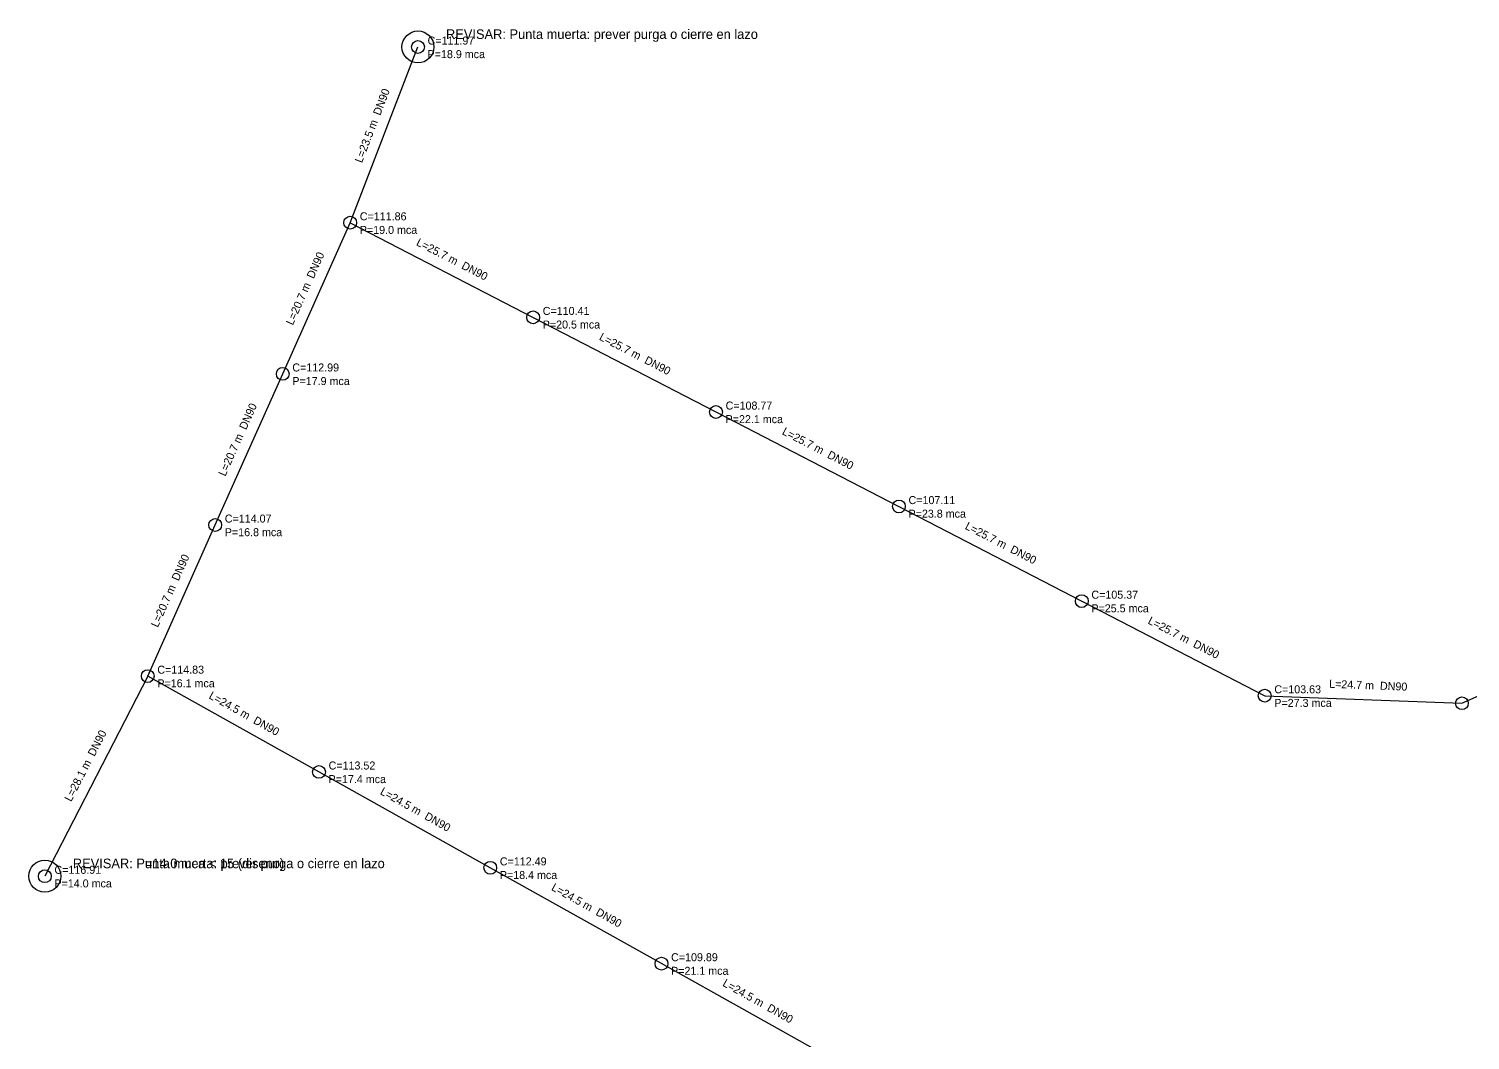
# Model space of a CAD drawing. Extents: x 308163 to 309183, y 8622711 to 8623256.
# Drawn here: x 308162.6 to 308342.7, y 8623014.3 to 8623140.6 of the extents above; entities that cross this region are included whole.
import ezdxf

# ---------------------------------------------------------------- set-up
doc = ezdxf.new("R2010")
doc.units = 0
for name, color, linetype in [('EPANET_NODO_P_15_25', 2, 'CONTINUOUS'), ('EPANET_NODO_P_25_35', 3, 'CONTINUOUS'), ('EPANET_NODO_P_menor15', 1, 'CONTINUOUS'), ('EPANET_NODO_TXT', 7, 'CONTINUOUS'), ('EPANET_REVISAR', 6, 'CONTINUOUS'), ('EPANET_TUBO_DN90', 6, 'CONTINUOUS'), ('EPANET_TUBO_TXT', 8, 'CONTINUOUS')]:
    doc.layers.add(name, color=color, linetype=linetype)

msp = doc.modelspace()

# ---------------------------------------------------------------- linework, layer by layer
at = {"layer": 'EPANET_NODO_P_15_25'}
for centre in [(308211.26, 8623138.36), (308202.79, 8623116.4), (308225.65, 8623104.58), (308194.36, 8623097.52), (308248.5, 8623092.76), (308271.36, 8623080.95), (308185.92, 8623078.64), (308177.49, 8623059.76), (308198.89, 8623047.79), (308220.29, 8623035.81), (308241.69, 8623023.84)]:
    msp.add_circle(centre, 0.8, dxfattribs=at)
at = {"layer": 'EPANET_NODO_P_25_35'}
for centre in [(308294.21, 8623069.13), (308317.07, 8623057.31), (308341.71, 8623056.37)]:
    msp.add_circle(centre, 0.8, dxfattribs=at)
at = {"layer": 'EPANET_NODO_P_menor15'}
msp.add_circle((308164.63, 8623034.76), 0.8, dxfattribs=at)
at = {"layer": 'EPANET_REVISAR'}
for centre in [(308211.26, 8623138.36), (308164.63, 8623034.76), (308164.63, 8623034.76)]:
    msp.add_circle(centre, 2, dxfattribs=at)
at = {"layer": 'EPANET_TUBO_DN90'}
for p, q in [((308202.79, 8623116.4), (308211.26, 8623138.36)), ((308194.36, 8623097.52), (308202.79, 8623116.4)), ((308202.79, 8623116.4), (308225.65, 8623104.58)), ((308225.65, 8623104.58), (308248.5, 8623092.76)), ((308185.92, 8623078.64), (308194.36, 8623097.52)), ((308248.5, 8623092.76), (308271.36, 8623080.95)), ((308271.36, 8623080.95), (308294.21, 8623069.13)), ((308177.49, 8623059.76), (308185.92, 8623078.64)), ((308294.21, 8623069.13), (308317.07, 8623057.31)), ((308341.71, 8623056.37), (308363.3, 8623065.99)), ((308177.49, 8623059.76), (308164.63, 8623034.76)), ((308198.89, 8623047.79), (308177.49, 8623059.76)), ((308317.07, 8623057.31), (308341.71, 8623056.37)), ((308220.29, 8623035.81), (308198.89, 8623047.79)), ((308241.69, 8623023.84), (308220.29, 8623035.81)), ((308263.09, 8623011.87), (308241.69, 8623023.84))]:
    msp.add_line(p, q, dxfattribs=at)

# ---------------------------------------------------------------- texts
at = {"layer": 'EPANET_NODO_TXT'}
for s, p in [('C=111.97', (308212.46, 8623138.66)), ('P=18.9 mca', (308212.46, 8623136.96)), ('C=111.86', (308203.99, 8623116.7)), ('P=19.0 mca', (308203.99, 8623115)), ('C=110.41', (308226.85, 8623104.88)), ('P=20.5 mca', (308226.85, 8623103.18)), ('C=112.99', (308195.56, 8623097.82)), ('P=17.9 mca', (308195.56, 8623096.12)), ('C=108.77', (308249.7, 8623093.06)), ('P=22.1 mca', (308249.7, 8623091.36)), ('C=107.11', (308272.56, 8623081.25)), ('C=114.07', (308187.12, 8623078.94)), ('P=23.8 mca', (308272.56, 8623079.55)), ('P=16.8 mca', (308187.12, 8623077.24)), ('C=105.37', (308295.41, 8623069.43)), ('P=25.5 mca', (308295.41, 8623067.73)), ('C=114.83', (308178.69, 8623060.06)), ('P=16.1 mca', (308178.69, 8623058.36)), ('C=103.63', (308318.27, 8623057.61)), ('P=27.3 mca', (308318.27, 8623055.91)), ('C=113.52', (308200.09, 8623048.09)), ('P=17.4 mca', (308200.09, 8623046.39)), ('C=112.49', (308221.49, 8623036.11)), ('C=116.91', (308165.83, 8623035.06)), ('P=18.4 mca', (308221.49, 8623034.41)), ('P=14.0 mca', (308165.83, 8623033.36)), ('C=109.89', (308242.89, 8623024.14)), ('P=21.1 mca', (308242.89, 8623022.44))]:
    msp.add_text(s, height=1, dxfattribs=at).set_placement(p)
at = {"layer": 'EPANET_REVISAR'}
for s, p in [('REVISAR: Punta muerta: prever purga o cierre en lazo', (308214.76, 8623139.36)), ('REVISAR: P=14.0 mca < 15 (diseno)', (308168.13, 8623035.76)), ('REVISAR: Punta muerta: prever purga o cierre en lazo', (308168.13, 8623035.76))]:
    msp.add_text(s, height=1.2, dxfattribs=at).set_placement(p)
at = {"layer": 'EPANET_TUBO_TXT'}
for s, rotation, p in [('L=23.5 m  DN90', 68.91, (308204.25, 8623123.799)), ('L=25.7 m  DN90', -27.34, (308210.962, 8623113.638)), ('L=20.7 m  DN90', 65.94, (308195.618, 8623103.527)), ('L=25.7 m  DN90', -27.35, (308233.817, 8623101.819)), ('L=20.7 m  DN90', 65.91, (308187.182, 8623084.648)), ('L=25.7 m  DN90', -27.32, (308256.671, 8623090.002)), ('L=25.7 m  DN90', -27.35, (308279.527, 8623078.189)), ('L=20.7 m  DN90', 65.94, (308178.748, 8623065.767)), ('L=25.7 m  DN90', -27.34, (308302.382, 8623066.368)), ('L=24.7 m  DN90', -2.18, (308325.103, 8623058.305)), ('L=24.5 m  DN90', -29.22, (308185.037, 8623057.028)), ('L=28.1 m  DN90', 62.78, (308167.919, 8623043.995)), ('L=24.5 m  DN90', -29.24, (308206.438, 8623045.054)), ('L=24.5 m  DN90', -29.22, (308227.837, 8623033.078)), ('L=24.5 m  DN90', -29.22, (308249.237, 8623021.108))]:
    msp.add_text(s, height=1, rotation=rotation, dxfattribs=at).set_placement(p)

doc.saveas('drawing.dxf')
